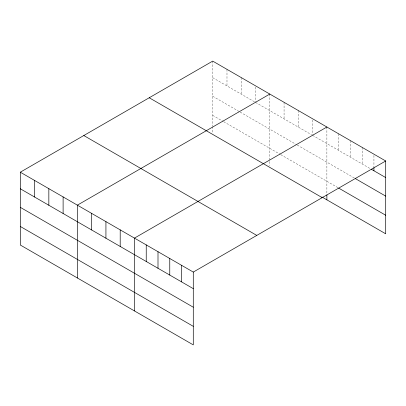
<?xml version="1.0" encoding="UTF-8"?>
<svg xmlns="http://www.w3.org/2000/svg" width="406" height="406" viewBox="0 0 406 406"><rect width="100%" height="100%" fill="white"/><g stroke="black" fill="none" stroke-linecap="round" stroke-linejoin="round"><path stroke-width="0.3" stroke-dasharray="2.03 1.52" d="M212.714 77.688L254.43 101.774M255.526 102.408L311.514 134.731M312.615 135.365L370.729 168.921M212.714 96.247L239.606 111.777M240.159 112.097L296.695 144.734M297.243 145.054L354.687 178.219M212.714 115.37L223.143 121.394M223.691 121.709L280.226 154.351M280.774 154.666L338.65 188.079M373.936 155.417L373.936 167.084M362.172 147.398L362.172 163.978M350.408 140.608L350.408 157.188M338.65 133.813L338.65 150.398M326.886 127.022L326.886 193.662M312.615 120.014L312.615 134.751M298.339 110.544L298.339 127.129M284.068 102.307L284.068 118.887M269.797 94.065L269.797 165.653M255.526 87.051L255.526 101.794M241.255 77.587L241.255 94.167M226.984 69.345L226.984 85.93M212.714 61.108L212.714 125.89M212.714 126.51L212.714 133.315"/><path stroke-width="0.61" d="M385.7 160.979L193.286 272.071L193.286 344.892L20.3 245.021L20.3 172.195L212.714 61.108L385.7 160.979L385.7 233.805L321.943 196.996M269.797 94.065L77.384 205.152L77.384 277.978M326.886 127.022L134.472 238.109L134.472 310.935M371.262 169.226L385.7 177.564M355.225 178.528L385.7 196.123M338.65 188.079L385.7 215.246M149.215 97.765L322.202 197.641M83.798 135.538L256.785 235.409M20.3 172.195L193.286 272.071M20.3 188.775L193.286 288.651M20.3 207.339L193.286 307.21M20.3 226.462L193.286 326.333M373.936 167.698L373.936 170.769M326.886 194.9L326.886 199.848M181.523 265.275L181.523 281.86M169.764 258.485L169.764 275.07M158 251.695L158 268.275M146.236 244.904L146.236 261.484M120.201 229.872L120.201 246.452M105.93 221.63L105.93 238.215M91.66 213.394L91.66 229.974M63.113 196.915L63.113 213.495M48.842 188.673L48.842 205.258M34.571 180.437L34.571 197.017"/></g></svg>
